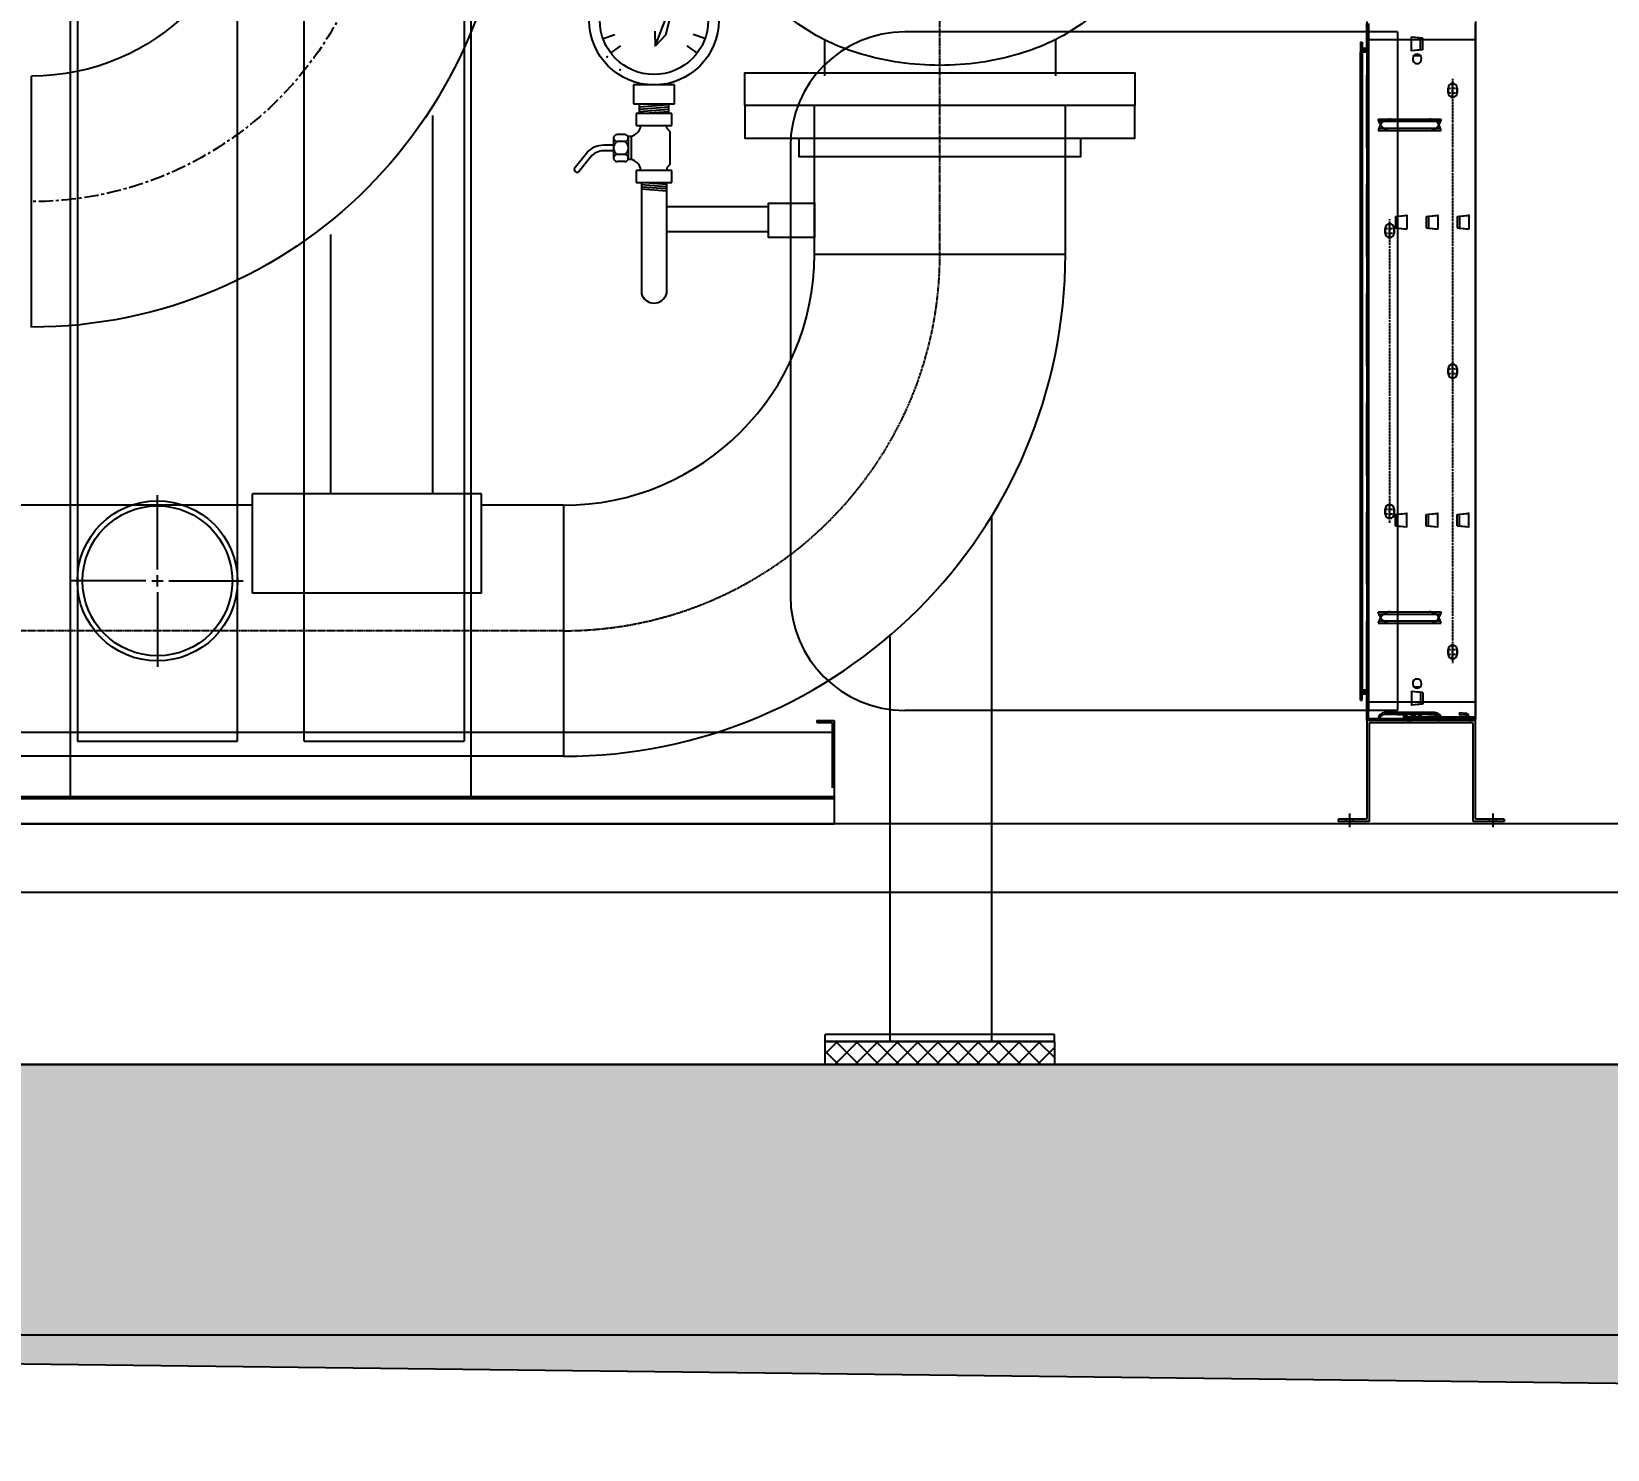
# Model space of a CAD drawing. Header units: millimetres. Extents: x -69706 to 52883, y -6882 to 68885.
# Drawn here: x -29666 to -28290, y 23941 to 25178 of the extents above; entities that cross this region are included whole.
import ezdxf

# ---------------------------------------------------------------- set-up
doc = ezdxf.new("R2010")
doc.units = ezdxf.units.MM
for name, pattern in [('YFM1P-長$0$CENTER', [2, 1.25, -0.25, 0.25, -0.25]), ('YFM1P-長$0$CENTER2', [1.125, 0.75, -0.125, 0.125, -0.125]), ('YFM1P-長$0$HIDDEN', [9.525, 6.35, -3.175]), ('YFM1P-長$0$MAU&DCC Valve Station$0$CENTER2', [1.125, 0.75, -0.125, 0.125, -0.125])]:
    doc.linetypes.add(name, pattern=pattern)
for name, color, linetype in [('YFM1P-長$0$BAG', 221, 'Continuous'), ('YFM1P-長$0$CBF01', 3, 'Continuous'), ('YFM1P-長$0$CBF02', 6, 'Continuous'), ('YFM1P-長$0$CBF03', 30, 'Continuous'), ('YFM1P-長$0$CBF04', 7, 'Continuous'), ('YFM1P-長$0$M-FOUN', 252, 'Continuous'), ('YFM1P-長$0$M-PIPE-CHWR20', 110, 'Continuous'), ('YFM1P-長$0$MAU&DCC Valve Station$0$M-CWTR-VAVE', 4, 'Continuous'), ('YFM1P-長$0$MAU&DCC Valve Station$0$M-PIPE-CHWR20', 110, 'Continuous'), ('YFM1P-長$0$MAU&DCC Valve Station$0$M-PIPE-CHWS12', 130, 'Continuous'), ('YFM1P-長$0$MAU&DCC Valve Station$0$M-PIPE-CHWS12_CL', 132, 'YFM1P-長$0$MAU&DCC Valve Station$0$CENTER2'), ('YFM1P-長$0$MAU&DCC Valve Station$0$M-PIPE-WWS35', 10, 'Continuous'), ('YFM1P-長$0$TYPE14X10', 7, 'Continuous')]:
    doc.layers.add(name, color=color, linetype=linetype)
doc.styles.add('dim-txt', font='isocp.shx', dxfattribs={"width": 0.7, "bigfont": 'chineset.shx'})
doc.dimstyles.new('ARCH-dim-200MM', dxfattribs={"dimscale": 2000, "dimtxt": 0.3, "dimasz": 0.1, "dimexe": 0.1, "dimexo": 0.1, "dimgap": 0.05, "dimtad": 1, "dimdec": 0, "dimrnd": 0.5, "dimdsep": 46, "dimtxsty": 'dim-txt', "dimblk": 'DOT', "dimcen": 2, "dimclrd": 256, "dimclre": 256, "dimclrt": 256, "dimadec": 0, "dimazin": 0, "dimtfac": 1, "dimtdec": 0, "dimtix": 1, "dimtmove": 2, "dimatfit": 3, "dimldrblk": 'OBLIQUE', "dimfxl": 1, "dimtvp": 1, "dimtolj": 1, "dimarcsym": 0})
pattern_1 = [(50, (-286865.49, -42158.01), (182.18467, -15.939086), [19.05, -209.55]), (355, (-286865.49, -42158.01), (-35.24342, 191.05685), [15.24, -167.64058]), (100.451445, (-286850.3, -42159.34), (146.94125, 175.11775), [16.19001, -178.09024]), (46.1842, (-286865.49, -42107.21), (271.07904, -42.04233), [28.575, -314.325]), (96.63556, (-286842.9, -42110.72), (237.40413, 247.42612), [24.28502, -267.1356]), (351.18415, (-286865.49, -42107.2), (237.40413, 247.42612), [22.85997, -251.45973]), (21, (-286840.09, -42119.91), (151.61439, -102.2652), [19.05, -209.55]), (326, (-286840.09, -42119.91), (61.80203, 184.18797), [15.24, -167.64]), (71.451445, (-286827.45, -42128.43), (213.41642, 81.92277), [16.19001, -178.08994]), (37.5, (-286865.485, -42158.01), (3.088603, 84.555039), [0, -165.608, 0, -170.18, 0, -168.275]), (7.5, (-286865.485, -42158.01), (66.819663, 100.180575), [0, -97.028, 0, -161.798, 0, -64.135]), (327.5, (-286922.13, -42158.01), (135.590595, -5.728744), [0, -63.5, 0, -198.12, 0, -262.89]), (317.5, (-286947.53, -42158.01), (148.12918, 25.42649), [0, -82.55, 0, -131.572, 0, -186.69])]

# ---------------------------------------------------------------- blocks, each defined once
blk = doc.blocks.new('YFM1P-長$0$A$C2E733A67')
at = {"layer": 'YFM1P-長$0$MAU&DCC Valve Station$0$M-CWTR-VAVE'}
for p, q in [((74.5, 585.9, 0), (74.5, 526.7, 0)), ((276.1, 585.9, 0), (276.1, 530.1, 0)), ((74.5, 101.9, 0), (74.5, 70.3, 0)), ((276.1, 101.9, 0), (276.1, 70.3, 0))]:
    blk.add_line(p, q, dxfattribs=at)
at = {"layer": 'YFM1P-長$0$MAU&DCC Valve Station$0$M-CWTR-VAVE', "elevation": 0}
for points in [[(298.4, 643), (298.4, 658.9), (52.3, 658.9), (52.3, 643)], [(345.6, 614.4), (345.6, 643), (5.1, 643), (5.1, 614.4), (345.6, 614.4)], [(345.6, 614.4), (345.6, 585.9), (5.1, 585.9), (5.1, 614.4), (345.6, 614.4)], [(345.6, 44.4), (345.6, 73), (5.1, 73), (5.1, 44.4), (345.6, 44.4)], [(345.6, 44.4), (345.6, 15.9), (5.1, 15.9), (5.1, 44.4), (345.6, 44.4)], [(298.4, 15.9), (298.4, 0), (52.3, 0), (52.3, 15.9)]]:
    blk.add_lwpolyline(points, dxfattribs=at)
for points in [[(350.6, 245.9, 0.133256), (338.4, 290.9, 0.106756), (299.3, 333.5, 0.082828), (244.8, 359.9, 0.071352), (175.3, 369.8, 0.071352), (105.9, 359.9, 0.082828), (51.4, 333.5, 0.106756), (12.2, 290.9, 0.133256), (0, 245.9, 0.133256)], [(350.6, 223.2, 0.133256), (338.4, 268.3, 0.106756), (299.3, 310.9, 0.082828), (244.8, 337.3, 0.071352), (175.3, 347.2, 0.071352), (105.9, 337.3, 0.082828), (51.4, 310.9, 0.106756), (12.2, 268.3, 0.133256), (0, 223.2, 0.133256)]]:
    blk.add_lwpolyline(points, format="xyb", dxfattribs=at)
blk.add_lwpolyline([(0, 203.5, 0.133256), (12.2, 158.5, 0.106756), (51.4, 115.8, 0.082828), (105.9, 89.5, 0.071352), (175.3, 79.5, 0.071352), (244.8, 89.5, 0.082828), (299.3, 115.8, 0.106756), (338.4, 158.5, 0.133256), (350.6, 203.5, 0.133256), (338.4, 248.5, 0.106756), (299.3, 291.2, 0.082828), (244.8, 317.5, 0.071352), (175.3, 327.5, 0.071352), (105.9, 317.5, 0.082828), (51.4, 291.2, 0.106756), (12.2, 248.5, 0.133256)], format="xyb", close=True, dxfattribs=at)
at = {"layer": 'YFM1P-長$0$MAU&DCC Valve Station$0$M-CWTR-VAVE'}
for centre, radius, start, end in [((180.1, 378.7, 0), 188.2, 91.4539, 122.2502), ((170.5, 378.7, 0), 188.2, 57.7498, 88.5461), ((272.5, 383.1, 0), 247.3, 141.2367, 195.0896), ((78.1, 383.1, 0), 247.3, 344.9104, 38.7633)]:
    blk.add_arc(centre, radius, start, end, dxfattribs=at)
blk = doc.blocks.new('YFM1P-長$0$Es-200')
for p, q in [((-30.48, 41.43375), (-30.48, 19.52625)), ((10.95375, 0), (-10.95375, 0))]:
    blk.add_line(p, q)
for radius in [41.43375, 19.52625]:
    blk.add_arc((-30.48, 0), radius, 0, 90)
at = {"color": 1, "linetype": 'YFM1P-長$0$CENTER'}
blk.add_arc((-30.48, 0), 30.48, 0, 90, dxfattribs=at)
blk = doc.blocks.new('YFM1P-長$0$A$Cc3ad5393')
at = {"layer": 'YFM1P-長$0$BAG', "color": 252}
for p, q in [((287591.9, 372277.7), (287161.9, 372277.7)), ((287566.5, 372277.7), (287566.5, 371685.7)), ((287591.9, 372277.7), (287591.9, 371685.7)), ((287061.9, 372177.7), (287061.9, 371785.7)), ((287591.9, 371685.7), (287161.9, 371685.7))]:
    blk.add_line(p, q, dxfattribs=at)
for centre, start, end in [((287161.9, 372177.7), 90, 180), ((287161.9, 371785.7), 180, 270)]:
    blk.add_arc(centre, 100, start, end, dxfattribs=at)
at = {"layer": 'YFM1P-長$0$CBF01', "color": 252}
for p, q in [((287565, 372286.7), (287565, 372263.2)), ((287566.5, 372285.2), (287566.5, 372261.7)), ((287660, 372286.7), (287660, 372270.7)), ((287559.5, 372268.7), (287559.5, 372261.7)), ((287559.5, 372268.7), (287561, 372268.7)), ((287561, 372268.7), (287561, 372263.2)), ((287660, 372270.7), (287566.5, 372270.7)), ((287566.5, 372261.7), (287559.5, 372261.7)), ((287565, 372263.2), (287561, 372263.2))]:
    blk.add_line(p, q, dxfattribs=at)
at = {"layer": 'YFM1P-長$0$CBF01', "color": 252, "linetype": 'YFM1P-長$0$HIDDEN'}
blk.add_line((287566.5, 372270.7), (287565, 372270.7), dxfattribs=at)
at = {"layer": 'YFM1P-長$0$CBF02', "color": 252}
for p, q in [((287565, 372260.2), (287565, 372285.2)), ((287660, 371676.7), (287660, 372285.2)), ((287604, 372261.3), (287604, 372273.2)), ((287612, 372272.3), (287604, 372273.1)), ((287614, 372272.2), (287604.1, 372273.2)), ((287612, 372262.1), (287612, 372272.3)), ((287614, 372262.2), (287614, 372272.2)), ((287559.5, 371700.2), (287559.5, 372260.2)), ((287566.5, 372260.2), (287559.5, 372260.2)), ((287561, 371700.2), (287561, 372260.2)), ((287566.5, 371700.2), (287566.5, 372260.2)), ((287612, 372262.1), (287604, 372261.3)), ((287614, 372262.2), (287604.1, 372261.2)), ((287606.4, 372257.2), (287611.6, 372257.2)), ((287607.5, 372250.2), (287610.5, 372250.2)), ((287636, 372228.7), (287636, 372224.7)), ((287644, 372228.7), (287644, 372224.7)), ((287585.6, 372201.7), (287619.4, 372201.7)), ((287576.2, 372195), (287575, 372191.7)), ((287575, 372191.7), (287630, 372191.7)), ((287575.7, 372193.7), (287629.3, 372193.7)), ((287630, 372191.7), (287628.8, 372195)), ((287581, 372106.2), (287581, 372102.2)), ((287589, 372106.2), (287589, 372102.2)), ((287636, 371983.7), (287636, 371979.7)), ((287644, 371983.7), (287644, 371979.7)), ((287581, 371861.2), (287581, 371857.2)), ((287589, 371861.2), (287589, 371857.2)), ((287590, 371856.7), (287600, 371857.7)), ((287590, 371846.7), (287590, 371856.7)), ((287592, 371856.8), (287600, 371857.6)), ((287592, 371846.6), (287592, 371856.8)), ((287600, 371845.8), (287600, 371857.7)), ((287617, 371856.7), (287627, 371857.7)), ((287617, 371846.7), (287617, 371856.7)), ((287619, 371856.8), (287627, 371857.6)), ((287619, 371846.6), (287619, 371856.8)), ((287627, 371845.8), (287627, 371857.7)), ((287644, 371856.7), (287654, 371857.7)), ((287644, 371846.7), (287644, 371856.7)), ((287646, 371856.8), (287654, 371857.6)), ((287646, 371846.6), (287646, 371856.8)), ((287654, 371845.8), (287654, 371857.7)), ((287590, 371846.7), (287600, 371845.7)), ((287592, 371846.6), (287600, 371845.8)), ((287617, 371846.7), (287627, 371845.7)), ((287619, 371846.6), (287627, 371845.8)), ((287644, 371846.7), (287654, 371845.7)), ((287646, 371846.6), (287654, 371845.8)), ((287576.2, 371765), (287575, 371761.7)), ((287575, 371761.7), (287630, 371761.7)), ((287575.7, 371763.7), (287629.3, 371763.7)), ((287585.6, 371771.7), (287619.4, 371771.7)), ((287630, 371761.7), (287628.8, 371765)), ((287636, 371738.7), (287636, 371734.7)), ((287644, 371738.7), (287644, 371734.7)), ((287559.5, 371700.2), (287566.5, 371700.2)), ((287565, 371700.2), (287565, 371676.7)), ((287660, 371676.7), (287565, 371676.7))]:
    blk.add_line(p, q, dxfattribs=at)
at = {"layer": 'YFM1P-長$0$CBF02', "color": 252, "linetype": 'YFM1P-長$0$HIDDEN', "ltscale": 10}
blk.add_line((287565, 371700.2), (287565, 372260.2), dxfattribs=at)
at = {"layer": 'YFM1P-長$0$CBF02', "color": 252, "linetype": 'YFM1P-長$0$CENTER2', "ltscale": 0.2}
for p, q in [((287635.5, 372228.7), (287644.5, 372228.7)), ((287640, 372219.7), (287640, 372233.8)), ((287635.5, 372224.7), (287644.5, 372224.7)), ((287580.5, 372106.2), (287589.5, 372106.2)), ((287585, 372097.2), (287585, 372111.3)), ((287580.5, 372102.2), (287589.5, 372102.2)), ((287635.5, 371983.7), (287644.5, 371983.7)), ((287635.5, 371979.7), (287644.5, 371979.7)), ((287640, 371974.7), (287640, 371988.8)), ((287580.5, 371861.2), (287589.5, 371861.2)), ((287580.5, 371857.2), (287589.5, 371857.2)), ((287585, 371852.2), (287585, 371866.3)), ((287635.5, 371738.7), (287644.5, 371738.7)), ((287635.5, 371734.7), (287644.5, 371734.7)), ((287640, 371729.7), (287640, 371743.8))]:
    blk.add_line(p, q, dxfattribs=at)
at = {"layer": 'YFM1P-長$0$CBF02', "color": 252}
for centre, radius, start, end in [((287604.1, 372273.2), 0.0502, 78.5788, 270), ((287604.1, 372261.3), 0.0502, 90, 281.4212), ((287609.6, 372254.2), 4.49, 153.4401, 242.8116), ((287609, 372254.2), 4, 30, 150), ((287608.4, 372254.2), 4.49, 297.1884, 26.5599), ((287640, 372228.7), 4, 0, 180), ((287640, 372224.7), 4, 180, 0), ((287585.6, 372191.7), 10, 90, 160.71), ((287619.4, 372191.7), 10, 19.29, 90), ((287585, 372106.2), 4, 0, 180), ((287585, 372102.2), 4, 180, 0), ((287640, 371983.7), 4, 0, 180), ((287640, 371979.7), 4, 180, 0), ((287585, 371861.2), 4, 0, 180), ((287585, 371857.2), 4, 180, 0), ((287600, 371857.7), 0.0502, 270, 101.4212), ((287627, 371857.7), 0.0502, 270, 101.4212), ((287654, 371857.7), 0.0502, 270, 101.4212), ((287600, 371845.8), 0.0502, 258.5788, 90), ((287627, 371845.8), 0.0502, 258.5788, 90), ((287654, 371845.8), 0.0502, 258.5788, 90), ((287585.6, 371761.7), 10, 90, 160.71), ((287619.4, 371761.7), 10, 19.29, 90), ((287640, 371738.7), 4, 0, 180), ((287640, 371734.7), 4, 180, 0)]:
    blk.add_arc(centre, radius, start, end, dxfattribs=at)
at = {"layer": 'YFM1P-長$0$CBF03', "color": 252}
for p, q in [((287565, 372286.7), (287565, 371678.2)), ((287660, 372286.7), (287660, 371678.2)), ((287559.5, 372263.2), (287559.5, 371703.2)), ((287559.5, 372263.2), (287565, 372263.2)), ((287561, 372263.2), (287561, 371703.2)), ((287636, 372224.7), (287636, 372228.7)), ((287644, 372224.7), (287644, 372228.7)), ((287575, 372201.7), (287630, 372201.7)), ((287576.2, 372198.4), (287575, 372201.7)), ((287575.7, 372199.7), (287629.3, 372199.7)), ((287630, 372201.7), (287628.8, 372198.4)), ((287585.6, 372191.7), (287619.4, 372191.7)), ((287590, 372116.7), (287600, 372117.7)), ((287592, 372116.8), (287600, 372117.6)), ((287600, 372117.7), (287600, 372105.8)), ((287617, 372116.7), (287627, 372117.7)), ((287619, 372116.8), (287627, 372117.6)), ((287627, 372117.7), (287627, 372105.8)), ((287644, 372116.7), (287654, 372117.7)), ((287646, 372116.8), (287654, 372117.6)), ((287654, 372117.7), (287654, 372105.8)), ((287581, 372102.2), (287581, 372106.2)), ((287589, 372102.2), (287589, 372106.2)), ((287590, 372116.7), (287590, 372106.7)), ((287590, 372106.7), (287600, 372105.7)), ((287592, 372116.8), (287592, 372106.6)), ((287592, 372106.6), (287600, 372105.8)), ((287617, 372116.7), (287617, 372106.7)), ((287617, 372106.7), (287627, 372105.7)), ((287619, 372116.8), (287619, 372106.6)), ((287619, 372106.6), (287627, 372105.8)), ((287644, 372116.7), (287644, 372106.7)), ((287644, 372106.7), (287654, 372105.7)), ((287646, 372116.8), (287646, 372106.6)), ((287646, 372106.6), (287654, 372105.8)), ((287636, 371979.7), (287636, 371983.7)), ((287644, 371979.7), (287644, 371983.7)), ((287581, 371857.2), (287581, 371861.2)), ((287589, 371857.2), (287589, 371861.2)), ((287575, 371771.7), (287630, 371771.7)), ((287576.2, 371768.4), (287575, 371771.7)), ((287575.7, 371769.7), (287629.3, 371769.7)), ((287585.6, 371761.7), (287619.4, 371761.7)), ((287630, 371771.7), (287628.8, 371768.4)), ((287636, 371734.7), (287636, 371738.7)), ((287644, 371734.7), (287644, 371738.7)), ((287606.4, 371706.2), (287611.6, 371706.2)), ((287607.5, 371713.2), (287610.5, 371713.2)), ((287565, 371703.2), (287559.5, 371703.2)), ((287604, 371702.2), (287604, 371690.3)), ((287612, 371701.3), (287604, 371702.1)), ((287612, 371691.1), (287604, 371690.3)), ((287614, 371701.2), (287604.1, 371702.2)), ((287614, 371691.2), (287604.1, 371690.2)), ((287612, 371701.3), (287612, 371691.1)), ((287614, 371701.2), (287614, 371691.2)), ((287660, 371678.2), (287565, 371678.2))]:
    blk.add_line(p, q, dxfattribs=at)
at = {"layer": 'YFM1P-長$0$CBF03', "color": 252, "linetype": 'YFM1P-長$0$HIDDEN'}
for p, q in [((287565, 372263.2), (287566.5, 372263.2)), ((287566.5, 371703.2), (287565, 371703.2))]:
    blk.add_line(p, q, dxfattribs=at)
at = {"layer": 'YFM1P-長$0$CBF03', "color": 252, "linetype": 'YFM1P-長$0$HIDDEN', "ltscale": 10}
for p, q in [((287566.5, 372263.2), (287566.5, 371703.2)), ((287660, 371679.7), (287565, 371679.7))]:
    blk.add_line(p, q, dxfattribs=at)
at = {"layer": 'YFM1P-長$0$CBF03', "color": 252, "linetype": 'YFM1P-長$0$CENTER2', "ltscale": 0.2}
for p, q in [((287635.5, 372228.7), (287644.5, 372228.7)), ((287635.5, 372224.7), (287644.5, 372224.7)), ((287580.5, 372106.2), (287589.5, 372106.2)), ((287580.5, 372102.2), (287589.5, 372102.2)), ((287635.5, 371983.7), (287644.5, 371983.7)), ((287635.5, 371979.7), (287644.5, 371979.7)), ((287580.5, 371861.2), (287589.5, 371861.2)), ((287580.5, 371857.2), (287589.5, 371857.2)), ((287635.5, 371738.7), (287644.5, 371738.7)), ((287635.5, 371734.7), (287644.5, 371734.7))]:
    blk.add_line(p, q, dxfattribs=at)
at = {"layer": 'YFM1P-長$0$CBF03', "color": 252, "linetype": 'YFM1P-長$0$CENTER2', "ltscale": 0.3}
for p, q in [((287640, 372236.8), (287640, 371726.7)), ((287585, 372114.3), (287585, 371849.2))]:
    blk.add_line(p, q, dxfattribs=at)
at = {"layer": 'YFM1P-長$0$CBF03', "color": 252}
for centre, radius, start, end in [((287640, 372228.7), 4, 0, 180), ((287640, 372224.7), 4, 180, 0), ((287585.6, 372201.7), 10, 199.29, 270), ((287619.4, 372201.7), 10, 270, 340.71), ((287600, 372117.7), 0.0502, 270, 101.4212), ((287627, 372117.7), 0.0502, 270, 101.4212), ((287654, 372117.7), 0.0502, 270, 101.4212), ((287585, 372106.2), 4, 0, 180), ((287600, 372105.8), 0.0502, 258.5788, 90), ((287627, 372105.8), 0.0502, 258.5788, 90), ((287654, 372105.8), 0.0502, 258.5788, 90), ((287585, 372102.2), 4, 180, 0), ((287640, 371983.7), 4, 0, 180), ((287640, 371979.7), 4, 180, 0), ((287585, 371861.2), 4, 0, 180), ((287585, 371857.2), 4, 180, 0), ((287585.6, 371771.7), 10, 199.29, 270), ((287619.4, 371771.7), 10, 270, 340.71), ((287640, 371738.7), 4, 0, 180), ((287640, 371734.7), 4, 180, 0), ((287609.6, 371709.2), 4.49, 117.1884, 206.5599), ((287609, 371709.2), 4, 210, 330), ((287608.4, 371709.2), 4.49, 333.4401, 62.8116), ((287604.1, 371702.2), 0.0502, 78.5788, 270), ((287604.1, 371690.3), 0.0502, 90, 281.4212)]:
    blk.add_arc(centre, radius, start, end, dxfattribs=at)
at = {"layer": 'YFM1P-長$0$CBF04', "color": 252}
for p, q in [((287559.5, 371694.7), (287559.5, 371701.7)), ((287566.5, 371701.7), (287559.5, 371701.7)), ((287559.5, 371694.7), (287561, 371694.7)), ((287561, 371694.7), (287561, 371700.2)), ((287565, 371700.2), (287561, 371700.2)), ((287565, 371676.7), (287565, 371700.2)), ((287566.5, 371678.2), (287566.5, 371701.7)), ((287660, 371692.7), (287566.5, 371692.7)), ((287660, 371676.7), (287660, 371692.7)), ((287660, 371676.7), (287565, 371676.7)), ((287624.5, 371683.7), (287580.5, 371683.7)), ((287624.5, 371682.2), (287580.5, 371682.2)), ((287646, 371683.7), (287645.8, 371682.2)), ((287645.8, 371682.2), (287651.1, 371681.8)), ((287646, 371683.7), (287651.3, 371683.3)), ((287652.5, 371679.7), (287652.5, 371680.3)), ((287654, 371679.7), (287654, 371680.3))]:
    blk.add_line(p, q, dxfattribs=at)
at = {"layer": 'YFM1P-長$0$CBF04', "color": 252, "linetype": 'YFM1P-長$0$HIDDEN'}
for p, q in [((287566.5, 371692.7), (287565, 371692.7)), ((287575, 371678.2), (287575, 371676.7)), ((287590, 371678.2), (287590, 371676.7)), ((287592, 371683.7), (287591.8, 371682.2)), ((287591.8, 371682.2), (287597.1, 371681.8)), ((287592, 371683.7), (287597.3, 371683.3)), ((287598.5, 371679.7), (287598.5, 371680.3)), ((287600, 371679.7), (287600, 371680.3)), ((287605.5, 371680.2), (287605.5, 371676.7)), ((287612, 371683.7), (287606.7, 371683.3)), ((287612.2, 371682.2), (287606.9, 371681.8)), ((287607, 371680.2), (287607, 371678.2)), ((287611, 371680.2), (287611, 371678.2)), ((287612, 371683.7), (287612.2, 371682.2)), ((287612.5, 371680.2), (287612.5, 371676.7)), ((287614, 371678.2), (287614, 371676.7)), ((287617, 371678.2), (287617, 371676.7)), ((287619, 371683.7), (287618.8, 371682.2)), ((287618.8, 371682.2), (287624.1, 371681.8)), ((287619, 371683.7), (287624.3, 371683.3)), ((287625.5, 371679.7), (287625.5, 371680.3)), ((287627, 371679.7), (287627, 371680.3)), ((287630, 371678.2), (287630, 371676.7)), ((287644, 371678.2), (287644, 371676.7))]:
    blk.add_line(p, q, dxfattribs=at)
at = {"layer": 'YFM1P-長$0$CBF04', "color": 252, "ltscale": 5}
blk.add_line((287660, 371678.2), (287566.5, 371678.2), dxfattribs=at)
at = {"layer": 'YFM1P-長$0$CBF04', "color": 252}
for centre, radius, start, end in [((287580.5, 371678.2), 5.5, 90, 180), ((287580.5, 371678.2), 4, 90, 180), ((287624.5, 371678.2), 5.5, 0, 90), ((287624.5, 371678.2), 4, 0, 90), ((287651, 371680.3), 1.5, 0, 85), ((287651, 371680.3), 3, 0, 85), ((287655.5, 371679.7), 3, 180, 210), ((287655.5, 371679.7), 1.5, 180, 270)]:
    blk.add_arc(centre, radius, start, end, dxfattribs=at)
at = {"layer": 'YFM1P-長$0$CBF04', "color": 252, "linetype": 'YFM1P-長$0$HIDDEN'}
for centre, radius, start, end in [((287597, 371680.3), 1.5, 0, 85), ((287597, 371680.3), 3, 0, 85), ((287601.5, 371679.7), 3, 180, 270), ((287601.5, 371679.7), 1.5, 180, 270), ((287602.5, 371679.7), 3, 270, 0), ((287602.5, 371679.7), 1.5, 270, 0), ((287607, 371680.3), 3, 95, 180), ((287609, 371680.2), 3.5, 0, 180), ((287607, 371680.3), 1.5, 95, 180), ((287609, 371680.2), 2, 0, 180), ((287624, 371680.3), 1.5, 0, 85), ((287624, 371680.3), 3, 0, 85), ((287628.5, 371679.7), 3, 180, 270), ((287628.5, 371679.7), 1.5, 180, 270), ((287655.5, 371679.7), 3, 210, 270)]:
    blk.add_arc(centre, radius, start, end, dxfattribs=at)
at = {"layer": 'YFM1P-長$0$TYPE14X10', "color": 252}
for p, q in [((286433.4, 371608.8), (286433.4, 374127.8)), ((286783.4, 371608.8), (286783.4, 374127.8)), ((286439.5, 374077.8), (286439.5, 371658.8)), ((286579.3, 371658.8), (286579.3, 374077.8)), ((286637.5, 371658.8), (286637.5, 374077.8)), ((286777.3, 374077.8), (286777.3, 371658.8)), ((286509.4, 371808.7), (286509.4, 371873.6)), ((286509.4, 371793.7), (286509.4, 371803.7)), ((286499.4, 371798.7), (286434.5, 371798.7)), ((286504.4, 371798.7), (286514.4, 371798.7)), ((286509.4, 371788.7), (286509.4, 371723.8)), ((286519.4, 371798.7), (286584.3, 371798.7)), ((287085, 371676.7), (287100, 371676.7)), ((287085, 371676.7), (287085, 371675.2)), ((287100, 371676.7), (287100, 371586.7)), ((287100, 371676.7), (287100, 371616.7)), ((287660, 371676.7), (287565, 371676.7)), ((287565, 371676.7), (287565, 371590.7)), ((287660, 371590.7), (287660, 371676.7)), ((286101.5, 371666.7), (287100, 371666.7)), ((287085, 371675.2), (287098.5, 371675.2)), ((287098.5, 371675.2), (287098.5, 371618.2)), ((287658, 371674.7), (287567, 371674.7)), ((287567, 371674.7), (287567, 371588.7)), ((287658, 371588.7), (287658, 371674.7)), ((286439.5, 371658.8), (286579.3, 371658.8)), ((286637.5, 371658.8), (286777.3, 371658.8)), ((287100, 371610.2), (286178.5, 371610.2)), ((287100, 371608.7), (286180, 371608.7)), ((286180, 371608.7), (287100, 371608.7)), ((286433.4, 371608.8), (286783.4, 371608.8)), ((287550, 371595.7), (287550, 371583.7)), ((287675, 371595.7), (287675, 371583.7)), ((288665, 371586.7), (278125, 371586.7)), ((288665, 371586.7), (278125, 371586.7)), ((286417.3, 371586.7), (283417.3, 371586.7)), ((286180, 371586.7), (287100, 371586.7)), ((287540, 371590.7), (287540, 371588.7)), ((287565, 371590.7), (287540, 371590.7)), ((287567, 371588.7), (287540, 371588.7)), ((287547, 371590.7), (287547, 371588.7)), ((287553, 371590.7), (287553, 371588.7)), ((287685, 371588.7), (287658, 371588.7)), ((287685, 371590.7), (287660, 371590.7)), ((287672, 371590.7), (287672, 371588.7)), ((287678, 371590.7), (287678, 371588.7)), ((287685, 371590.7), (287685, 371588.7)), ((288725, 371526.7), (278125, 371526.7)), ((288725, 371526.7), (278125, 371526.7)), ((288700, 371376.7), (278150, 371376.7))]:
    blk.add_line(p, q, dxfattribs=at)
for radius in [69.9, 65.4]:
    blk.add_circle((286509.4, 371798.7), radius, dxfattribs=at)
blk = doc.blocks.new('_Dot')
at = {"color": 0, "linetype": 'ByBlock', "lineweight": -2}
blk.add_line((-0.5, 0), (-1, 0), dxfattribs=at)
at = {"color": 0, "linetype": 'ByBlock', "const_width": 0.5}
blk.add_lwpolyline([(-0.25, 0, 1), (0.25, 0, 1)], format="xyb", close=True, dxfattribs=at)
blk = doc.blocks.new('*D356')
at = {"lineweight": -2, "ltscale": 500, "transparency": 16777216}
for p, q in [((-31545.5, 28350.2), (-24413.8, 28350.2)), ((-24613.8, 28150.2), (-24613.8, 24241)), ((-31597.6, 24041), (-24413.8, 24041))]:
    blk.add_line(p, q, dxfattribs=at)
at = {"lineweight": -2, "ltscale": 500, "transparency": 16777216, "xscale": 200, "yscale": 200, "zscale": 200}
for p, rotation in [((-24613.8, 28350.2), 90), ((-24613.8, 24041), 270)]:
    blk.add_blockref('_Dot', p, dxfattribs=dict(at, rotation=rotation))
at = {"ltscale": 500, "transparency": 16777216, "insert": (-25013.8, 26195.6), "char_height": 600, "attachment_point": 5, "rotation": 90, "style": 'dim-txt'}
blk.add_mtext('\\A1;4309', dxfattribs=at)
blk = doc.blocks.new('_OBLIQUE')
at = {"color": 0, "linetype": 'ByBlock', "lineweight": -2}
blk.add_line((-0.5, -0.5), (0.5, 0.5), dxfattribs=at)

msp = doc.modelspace()

# ---------------------------------------------------------------- hatches: boundary and pattern name
at = {"layer": 'YFM1P-長$0$M-FOUN'}
h = msp.add_hatch(dxfattribs=at)
h.set_pattern_fill('AR-CONC', color=252)
h.set_pattern_definition(pattern_1)
h.paths.add_polyline_path([(-27040.485, 24277.006), (-27040.485, 23983.506), (-38915.485, 24127.006), (-38915.485, 24277.006)])
h = msp.add_hatch(dxfattribs=at)
h.set_pattern_fill('AR-CONC', color=252)
h.set_pattern_definition(pattern_1)
h.paths.add_polyline_path([(-27040.485, 24277.006), (-27040.485, 23983.506), (-38915.485, 24127.006), (-38915.485, 24277.006)])
at = {"layer": 'YFM1P-長$0$MAU&DCC Valve Station$0$M-PIPE-WWS35'}
h = msp.add_hatch(dxfattribs=at)
h.set_pattern_fill('ANSI37', color=256, scale=100, style=0)
h.set_pattern_definition([(45, (-226042.683, -68396.649), (-8.8388348, 8.8388348), []), (135, (-226042.683, -68396.649), (-8.8388348, -8.8388348), [])])
h.paths.add_polyline_path([(-28773.085, 24297.006), (-28773.085, 24277.006), (-28973.085, 24277.006), (-28973.085, 24297.006)])

# ---------------------------------------------------------------- linework, layer by layer
at = {"layer": 'YFM1P-長$0$M-FOUN', "color": 252, "elevation": 0}
msp.add_lwpolyline([(-27040.485, 24277.006), (-27040.485, 23983.506), (-38915.485, 24127.006), (-38915.485, 24277.006), (-27040.485, 24277.006)], dxfattribs=at)
at = {"layer": 'YFM1P-長$0$M-PIPE-CHWR20'}
for p, q in [((-29316.097, 25104.949, 0), (-29316.097, 24774.968, 0)), ((-29404.997, 25001.224, 0), (-29404.997, 24774.968, 0)), ((-28827.997, 24754.261, 0), (-28827.997, 24297.006, 0)), ((-28916.897, 24650.536, 0), (-28916.897, 24297.006, 0))]:
    msp.add_line(p, q, dxfattribs=at)
at = {"layer": 'YFM1P-長$0$MAU&DCC Valve Station$0$M-CWTR-VAVE'}
for p, q in [((-29121.641, 25165.579, 0), (-29102.649, 25214.408, 0)), ((-29102.649, 25214.408, 0), (-29112.596, 25175.073, 0)), ((-29167.112, 25172.382, 0), (-29156.782, 25175.739, 0)), ((-29121.894, 25178.689, 0), (-29121.641, 25165.579, 0)), ((-29112.596, 25175.073, 0), (-29121.641, 25165.579, 0)), ((-29078.133, 25172.382, 0), (-29088.464, 25175.739, 0)), ((-29160.468, 25159.342, 0), (-29151.68, 25165.726, 0)), ((-29084.778, 25159.342, 0), (-29093.565, 25165.726, 0)), ((-29140.634, 25131.699, 0), (-29140.634, 25115.154, 0)), ((-29104.611, 25131.699, 0), (-29140.634, 25131.699, 0)), ((-29104.611, 25115.154, 0), (-29104.611, 25131.699, 0)), ((-29140.634, 25115.154, 0), (-29104.611, 25115.154, 0)), ((-29138.191, 25106.699, 0), (-29138.191, 25096.384, 0)), ((-29107.055, 25106.699, 0), (-29138.191, 25106.699, 0)), ((-29135.226, 25106.699, 0), (-29135.226, 25115.154, 0)), ((-29135.226, 25112.663, 0), (-29110.019, 25114.651, 0)), ((-29135.226, 25110.675, 0), (-29110.019, 25112.663, 0)), ((-29135.226, 25108.687, 0), (-29110.019, 25110.675, 0)), ((-29135.226, 25106.699, 0), (-29110.019, 25108.687, 0)), ((-29110.019, 25115.154, 0), (-29110.019, 25106.699, 0)), ((-29107.055, 25096.384, 0), (-29107.055, 25106.699, 0)), ((-29138.191, 25096.384, 0), (-29107.055, 25096.384, 0)), ((-29111.449, 25093.883, 0), (-29111.449, 25096.384, 0)), ((-29108.475, 25090.914, 0), (-29111.449, 25093.883, 0)), ((-29157.875, 25079.069, 0), (-29166.49, 25079.069, 0)), ((-29157.875, 25085.476, 0), (-29157.875, 25067.923, 0)), ((-29157.858, 25085.476, 0), (-29157.858, 25067.923, 0)), ((-29148.13, 25088.572, 0), (-29154.762, 25088.572, 0)), ((-29148.13, 25082.379, 0), (-29154.762, 25082.379, 0)), ((-29145.034, 25085.476, 0), (-29145.034, 25067.923, 0)), ((-29142.432, 25087.012, 0), (-29142.432, 25066.387, 0)), ((-29108.475, 25062.485, 0), (-29108.475, 25090.914, 0)), ((-29181.659, 25071.811, 0), (-29192.261, 25058.653, 0)), ((-29177.968, 25068.837, 0), (-29188.571, 25055.68, 0)), ((-29157.875, 25074.33, 0), (-29166.49, 25074.33, 0)), ((-29148.13, 25071.019, 0), (-29154.762, 25071.019, 0)), ((-29148.13, 25064.826, 0), (-29154.762, 25064.826, 0)), ((-29138.191, 25057.015, 0), (-29138.191, 25046.699, 0)), ((-29107.055, 25057.015, 0), (-29138.191, 25057.015, 0)), ((-29108.475, 25062.485, 0), (-29111.449, 25059.516, 0)), ((-29111.449, 25059.516, 0), (-29111.449, 25057.015, 0)), ((-29107.055, 25046.699, 0), (-29107.055, 25057.015, 0)), ((-29138.191, 25046.699, 0), (-29107.055, 25046.699, 0)), ((-29133.523, 25046.699, 0), (-29133.523, 24949.541, 0)), ((-29133.523, 25044.94, 0), (-29111.723, 25043.221, 0)), ((-29133.523, 25042.952, 0), (-29111.723, 25041.233, 0)), ((-29133.523, 25040.964, 0), (-29111.723, 25039.245, 0)), ((-29130.629, 25046.699, 0), (-29111.723, 25045.208, 0)), ((-29111.723, 25046.699, 0), (-29111.723, 24949.541, 0)), ((-29111.723, 25025.672, 0), (-29022.623, 25025.672, 0)), ((-29111.723, 25003.872, 0), (-29022.623, 25003.872, 0))]:
    msp.add_line(p, q, dxfattribs=at)
at = {"layer": 'YFM1P-長$0$MAU&DCC Valve Station$0$M-CWTR-VAVE', "elevation": 0}
msp.add_lwpolyline([(-28982.623, 24998.728), (-29022.623, 24998.728), (-29022.623, 25028.671), (-28982.623, 25028.671)], close=True, dxfattribs=at)
at = {"layer": 'YFM1P-長$0$MAU&DCC Valve Station$0$M-CWTR-VAVE'}
for radius in [56.5, 47.34]:
    msp.add_circle((-29122.623, 25188.199, 0), radius, dxfattribs=at)
for centre, radius, start, end in [((-29144.342, 25097.398, 0), 10.386, 263.036611, 354.397417), ((-29167.268, 25061.215, 0), 17.871, 87.50392, 143.63508), ((-29151.136, 25076.699, 0), 6.738, 122.550489, 237.449511), ((-29154.762, 25085.476, 0), 3.097, 90, 270), ((-29148.13, 25085.476, 0), 3.097, 270, 90), ((-29151.756, 25076.699, 0), 6.738, 302.550489, 57.449511), ((-29166.49, 25059.588, 0), 14.741, 90, 141.139001), ((-29154.762, 25067.923, 0), 3.097, 90, 270), ((-29148.13, 25067.923, 0), 3.097, 270, 90), ((-29144.342, 25056.285, 0), 10.386, 4.813775, 96.963389), ((-29189.541, 25058.252, 0), 2.75, 171.614362, 290.663639), ((-29122.623, 24952.791, 0), 11.374, 196.603301, 343.396699)]:
    msp.add_arc(centre, radius, start, end, dxfattribs=at)
for p in [(-29167.112, 25172.382, 0), (-29163.492, 25156.298, 0), (-29152.193, 25144.999, 0)]:
    msp.add_point(p, dxfattribs=at)
at = {"layer": 'YFM1P-長$0$MAU&DCC Valve Station$0$M-PIPE-CHWS12'}
for p, q in [((-28982.623, 24984.043, 0), (-28982.623, 25113.781, 0)), ((-28763.548, 24984.043, 0), (-28763.548, 25113.781, 0)), ((-28982.623, 24984.043, 0), (-28763.548, 24984.043, 0)), ((-29473.085, 24764.968, 0), (-30765.485, 24764.968, 0)), ((-29473.085, 24688.182, 0), (-29473.085, 24774.968, 0)), ((-29273.085, 24774.968, 0), (-29473.085, 24774.968, 0)), ((-29273.085, 24688.182, 0), (-29273.085, 24774.968, 0)), ((-29201.698, 24764.968, 0), (-29273.085, 24764.968, 0)), ((-29201.698, 24764.968, 0), (-29201.698, 24545.893, 0)), ((-29273.085, 24688.182, 0), (-29473.085, 24688.182, 0)), ((-29201.698, 24545.893, 0), (-31036.873, 24545.893, 0)), ((-28773.085, 24303.006, 0), (-28973.085, 24303.006, 0)), ((-28973.085, 24297.006, 0), (-28973.085, 24303.006, 0)), ((-28773.085, 24297.006, 0), (-28973.085, 24297.006, 0)), ((-28773.085, 24297.006, 0), (-28773.085, 24303.006, 0))]:
    msp.add_line(p, q, dxfattribs=at)
for radius in [219.075, 438.15]:
    msp.add_arc((-29201.698, 24984.043, 0), radius, 270, 0, dxfattribs=at)
at = {"layer": 'YFM1P-長$0$MAU&DCC Valve Station$0$M-PIPE-CHWS12_CL'}
for p, q in [((-28873.085, 24984.043, 0), (-28873.085, 27792.119, 0)), ((-29201.698, 24655.431, 0), (-31036.873, 24655.431, 0))]:
    msp.add_line(p, q, dxfattribs=at)
msp.add_arc((-29201.698, 24984.043, 0), 328.612, 270, 0, dxfattribs=at)
at = {"layer": 'YFM1P-長$0$MAU&DCC Valve Station$0$M-PIPE-WWS35', "elevation": 0}
msp.add_lwpolyline([(-28773.085, 24297.006), (-28773.085, 24277.006), (-28973.085, 24277.006), (-28973.085, 24297.006), (-28773.085, 24297.006)], dxfattribs=at)

# ---------------------------------------------------------------- block references
at = {"xscale": -1}
msp.add_blockref('YFM1P-長$0$A$C2E733A67', (-28697.762, 25069.331, 0), dxfattribs=at)
at = {"layer": 'YFM1P-長$0$M-FOUN'}
msp.add_blockref('YFM1P-長$0$A$Cc3ad5393', (-316065.485, -347099.719, 0), dxfattribs=at)
at = {"layer": 'YFM1P-長$0$MAU&DCC Valve Station$0$M-PIPE-CHWR20', "xscale": -10, "yscale": 10, "zscale": 10, "rotation": 180}
msp.add_blockref('YFM1P-長$0$Es-200', (-29361.185, 25334.731, 0), dxfattribs=at)

# ---------------------------------------------------------------- dimensions: what is measured, and where the dimension line sits
at = {"ltscale": 500}
dim = msp.add_linear_dim(base=(-24613.807, 24040.991), p1=(-31745.485, 28350.222, 0), p2=(-31797.559, 24040.991, 0), angle=90, dimstyle='ARCH-dim-200MM', dxfattribs=at)
dim.commit()
dim.dimension.update_dxf_attribs({"geometry": '*D356', "text_midpoint": (-25013.807, 26195.607)})

doc.saveas('drawing.dxf')
